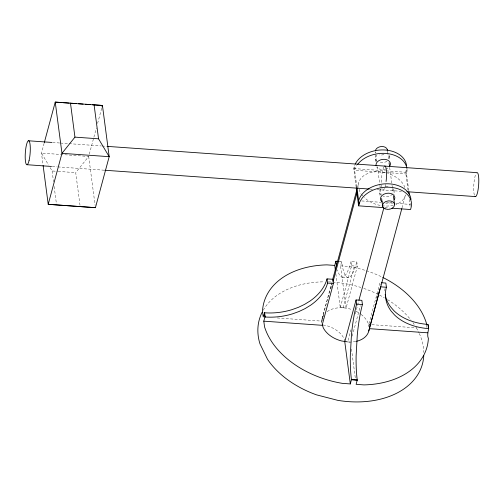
<?xml version="1.0" encoding="UTF-8"?>
<svg xmlns="http://www.w3.org/2000/svg" width="504" height="504" viewBox="0 0 504 504"><rect width="100%" height="100%" fill="white"/><g stroke="black" fill="none" stroke-linecap="round" stroke-linejoin="round"><path stroke-width="0.38" stroke-dasharray="2.52 1.89" d="M44.106 143.35L41.479 153.096L43.01 164.739M89.296 154.205L96.377 127.953M97.587 123.455L102.041 106.961M356.177 187.204L353.726 168.563L354.186 166.862A26.567 18.623 -7.5 0 1 354.911 164.783M322.05 318.843L332.098 281.616M357.512 187.419L358.741 182.864M323.87 314.893A24.154 16.531 15.1 0 0 321.829 323.203L321.552 321.105L331.607 283.853M322.447 320.922L323.883 315.605M331.267 288.231L332.086 285.195M335.847 273.861L340.282 307.604L346.091 308.013L340.546 265.841L341.674 261.658L339.494 261.5M340.282 307.604L351.565 265.784L351.017 261.589L356.819 261.998L357.374 266.2L346.091 308.013M343.186 307.805L354.469 265.992M344.982 341.517L347.678 341.958L350.96 329.792M355.27 313.828L358.76 300.901M352.227 336.08L360.429 305.67M408.007 190.115L405.657 172.255L406.117 170.554A26.567 18.623 -7.5 0 0 406.419 169.161M361.122 314.433A24.154 16.531 15.1 0 1 369.041 326.56L368.764 324.463L380.048 282.643L380.325 284.747M369.041 326.56L369.86 323.518M376.627 298.431L378.68 290.827M402.022 207.856L405.506 194.941A24.154 16.531 15.1 0 1 395.873 204.529M80.004 205.248L75.713 172.651L88.685 156.454L41.479 153.096L48.567 165.016M385.762 169.004L384.483 169.376A7.245 5.078 -7.5 0 1 376.683 167.032M52.643 142.493L59.705 142.997M60.486 143.054L68.336 143.608M69.117 143.665L101.291 145.952M102.079 146.009L106.785 146.343M353.726 168.563L385.503 170.825M386.278 170.881L405.657 172.255M52.296 166.509L57.002 166.849M57.79 166.9L104.87 170.251M370.087 189.101L372.437 189.271M377.149 189.605L401.404 191.325M50.142 167.662L52.107 170.969L57.437 171.347M58.199 171.404L75.713 172.651M361.74 200.945L381.119 202.318M386.543 202.709L392.742 203.15M395.842 203.37L410.571 204.416L410.363 202.854M384.98 207.711L389.636 208.045M339.52 261.677L341.693 261.828A53.468 10.678 -85.9 0 0 356.819 261.998M351.565 265.784L357.374 266.2M340.546 265.841L348.421 266.396A84.527 57.865 15.1 0 1 382.75 277.414M342.38 277.124L348.182 277.54M277.238 317.955L321.552 321.105M368.764 324.463L371.095 324.626M371.87 324.683L416.966 327.884M344.774 341.75L350.582 342.166M385.365 172.727L379.877 171.826A24.154 16.531 15.1 0 0 358.52 187.223M323.051 325.011L325.842 325.471A24.154 16.531 15.1 0 1 344.119 338.732L344.767 340.817M404.775 187.494L404.347 186.102A24.154 16.531 15.1 0 0 387.576 173.269M359.163 189.296L359.906 191.703A24.154 16.531 15.1 0 0 360.971 193.574M426.598 325.042L426.976 327.89M406.117 170.554L408.826 191.142M409.235 199.433L410.155 206.426M389.416 156.24L389.92 160.033M393.87 190.096L394.468 194.651M387.645 151.969L388.666 159.73M389.686 167.498L391.929 184.577M392.036 185.352L392.339 187.683M392.44 188.458L393.057 193.114M376.727 161.23L375.499 151.918A6.035 4.234 -7.5 0 0 375.971 152.939M377.439 166.667L379.789 184.527M379.89 185.302L380.299 188.408M380.4 189.183L381.119 194.62M375.215 158.974L375.612 162.011M379.669 192.83L380.066 195.867M354.186 166.862L356.895 187.45M351.49 349.064L355.629 380.507M88.685 156.454L95.117 205.349M52.107 170.969L53.537 181.837M54.149 186.493L56.498 204.347M263.264 310.193A84.527 57.865 15.1 0 1 324.526 281.831M328.343 281.881A84.527 57.865 15.1 0 1 360.896 287.469M363.781 288.414A84.527 57.865 15.1 0 1 378.857 294.758M379.544 295.111A84.527 57.865 15.1 0 1 384.256 297.662M387.582 299.653A84.527 57.865 15.1 0 1 411.138 320.292M412.921 322.654A84.527 57.865 15.1 0 1 414.168 324.437M416.342 327.865A84.527 57.865 15.1 0 1 418.956 332.798M419.29 333.503A84.527 57.865 15.1 0 1 423.826 352.441M351.017 261.589A53.468 10.678 -85.9 0 1 337.522 269.917M384.88 290.827A53.468 37.485 -7.5 0 1 384.924 288.71M355.849 341.454A24.154 16.531 15.1 0 1 350.74 342.027M349.978 342.04A24.154 16.531 15.1 0 1 347.678 341.958M327.153 311.623A24.154 16.531 15.1 0 1 352.391 309.752M355.988 311.264A24.154 16.531 15.1 0 1 360.536 313.992M393.233 205.317A24.154 16.531 15.1 0 1 364.241 197.48M362.804 195.987A24.154 16.531 15.1 0 1 361.387 194.191M406.986 169.067A26.567 18.623 -7.5 0 1 406.564 173.968L354.633 170.283A26.567 18.623 -7.5 0 1 356.826 165.501M388.849 155.012A7.245 5.078 -7.5 0 1 389.101 158.892M386.965 161.198A7.245 5.078 -7.5 0 1 385.377 162.023L383.582 162.546A7.245 5.078 -7.5 0 1 378.718 162.269M376.797 161.261A7.245 5.078 -7.5 0 1 376.4 155.081M387.859 168.027A7.245 5.078 -7.5 0 1 386.278 168.853M393.303 188.868A7.245 5.078 -7.5 0 1 393.555 192.749M392.685 193.99A7.245 5.078 -7.5 0 1 383.172 196.125M381.251 195.117A7.245 5.078 -7.5 0 1 380.854 188.937M385.503 186.524A7.245 5.078 -7.5 0 1 389.227 186.505M391.816 202.192A7.245 5.078 -7.5 0 1 385.812 203.345M474.359 195.161A12.077 2.413 -85.9 0 1 473.892 183.784A12.077 2.413 -85.9 0 1 476.148 173.376M385.623 184.369A12.077 2.413 -85.9 0 1 384.747 187.816M384.533 188.395A12.077 2.413 -85.9 0 1 381.83 187.425M381.723 186.732A12.077 2.413 -85.9 0 1 381.553 185.144M381.44 182.379A12.077 2.413 -85.9 0 1 383.891 166.818M383.966 154.457A6.035 4.234 -7.5 0 1 379.373 154.911"/><path stroke-width="0.76" d="M44.308 142.601L55.238 102.104L102.444 105.462L109.185 156.681L95.426 207.673L48.214 204.322L43.111 165.514M102.041 106.961L102.444 105.462L92.383 104.744M264.373 312.776L264.928 316.978L263.8 321.161L322.106 325.307L333.39 283.487L332.835 279.292L327.027 278.876A53.468 37.485 -7.5 0 1 310.048 301.02L304.542 304.397L298.526 307.283L292.106 309.613A53.468 37.485 -7.5 0 1 264.613 312.795L263.245 316.959L262.496 311.258A84.527 57.865 15.1 0 1 326.857 264.865L334.738 265.425L335.444 270.793M334.738 265.425L335.866 261.242L338.045 261.4M332.508 280.098L356.895 189.699M333.113 281.389L357.084 192.541M383.431 207.604L358.627 205.84L359.087 204.139L356.895 187.45M385.182 294.317A53.468 37.485 -7.5 0 0 390.468 306.734L393.977 310.76A53.468 37.485 -7.5 0 0 427.959 324.406C429.988 328.747 426.283 333.78 428.369 338.505A84.527 57.865 15.1 0 1 364.014 384.899L356.133 384.338L357.235 379.984A53.468 10.678 -85.9 0 1 356.114 356.044L357.267 335.273A53.468 10.678 -85.9 0 1 362.42 304.548L361.866 300.346L356.057 299.937L344.774 341.75L350.324 383.928L342.443 383.368A84.527 57.865 15.1 0 1 264.55 326.863L263.8 321.161M358.961 300.145L383.758 208.253M350.324 383.928L351.433 379.575A53.468 10.678 -85.9 0 1 350.305 355.629L351.458 334.858A53.468 10.678 -85.9 0 1 356.611 304.139L356.057 299.937M368.815 330.92L401.82 208.618M70.453 102.98L74.945 137.132L61.973 153.329L48.214 204.322L95.426 207.673M61.425 102.545L55.238 102.104L61.973 153.329L109.185 156.681L98.551 138.808L94.059 104.662M62.975 102.652L69.168 103.093M71.486 103.257L76.129 103.591M78.454 103.755L83.097 104.082M85.422 104.246L90.065 104.58M74.945 137.132L98.551 138.808M28.319 140.767L51.855 142.437M107.566 146.399L476.816 172.645A12.077 2.413 -85.9 0 1 478.642 184.949A12.077 2.413 -85.9 0 1 475.058 196.522M27.184 164.726L51.509 166.459M104.87 170.251L369.3 189.044M406.879 191.715L475.681 196.604M391.961 208.209L410.558 209.532L411.018 207.831A26.567 18.623 -7.5 0 0 390.096 187.286A26.567 18.623 -7.5 0 0 359.087 204.139M335.866 261.242L338.064 261.57M381.496 282.75L385.85 283.059L386.404 287.261A53.468 37.485 -7.5 0 0 391.022 310.937L394.531 314.956A53.468 37.485 -7.5 0 0 428.513 328.608L428.753 328.621M264.928 316.978L265.167 316.997A53.468 37.485 -7.5 0 0 292.654 313.809L299.08 311.478L305.096 308.599L310.603 305.222A53.468 37.485 -7.5 0 0 327.581 283.078L333.39 283.487M386.404 287.261L380.596 286.845L369.319 328.658L427.619 332.804M356.611 304.139L362.42 304.548M351.433 379.575L357.235 379.984M351.452 379.745L357.26 380.155M344.982 341.517L341.491 340.943A24.154 16.531 15.1 0 1 323.215 327.682L322.352 324.897M427.959 324.406L428.513 328.608M426.504 324.33L426.321 322.906A84.527 57.865 15.1 0 0 382.75 277.414M408.927 191.923L409.336 195.048M387.337 149.638L387.538 151.194M389.075 162.836L389.586 166.717M393.466 196.22L394.487 203.988M381.629 198.5L382.649 206.262M356.278 187.979L358.627 205.84M327.027 278.876L327.581 283.078M264.613 312.795L265.167 316.997M423.782 355.503A84.527 57.865 15.1 0 1 337.856 400.365L316.493 394.846A84.527 57.865 15.1 0 1 267.529 359.327L259.963 343.86A84.527 57.865 15.1 0 1 262.168 312.222M336.622 266.03A53.468 10.678 -85.9 0 1 335.891 261.418M369.073 329.503A24.154 16.531 15.1 0 1 356.542 341.303M355.226 164.096A26.567 18.623 -7.5 0 1 383.733 149.94A26.567 18.623 -7.5 0 1 406.539 165.652M357.632 164.373A26.567 18.623 -7.5 0 1 386.007 153.455A26.567 18.623 -7.5 0 1 406.898 168.38M358.64 200.724A26.567 18.623 -7.5 0 1 386.215 183.79A26.567 18.623 -7.5 0 1 410.993 199.515M389.995 165.722A7.245 5.078 -7.5 0 0 388.735 160.782L387.343 159.976A7.245 5.078 -7.5 0 0 379.329 160.398A7.245 5.078 -7.5 0 0 376.11 165.803M382.152 201.947A7.245 5.078 -7.5 0 1 386.404 193.36A7.245 5.078 -7.5 0 1 394.449 199.584M384.558 166.087A12.077 2.413 -85.9 0 1 386.077 181.497M375.43 150.809A6.035 4.234 -7.5 0 1 381.931 146.507A6.035 4.234 -7.5 0 1 387.406 150.74M385.125 208.839A6.035 4.234 -7.5 0 0 394.556 205.09A6.035 4.234 -7.5 0 0 386.014 201.442A6.035 4.234 -7.5 0 0 385.125 208.839M29.112 160.329A12.077 2.413 -85.9 0 0 28.942 140.849A12.077 2.413 -85.9 0 0 25.2 157.059A12.077 2.413 -85.9 0 0 29.112 160.329"/></g></svg>
